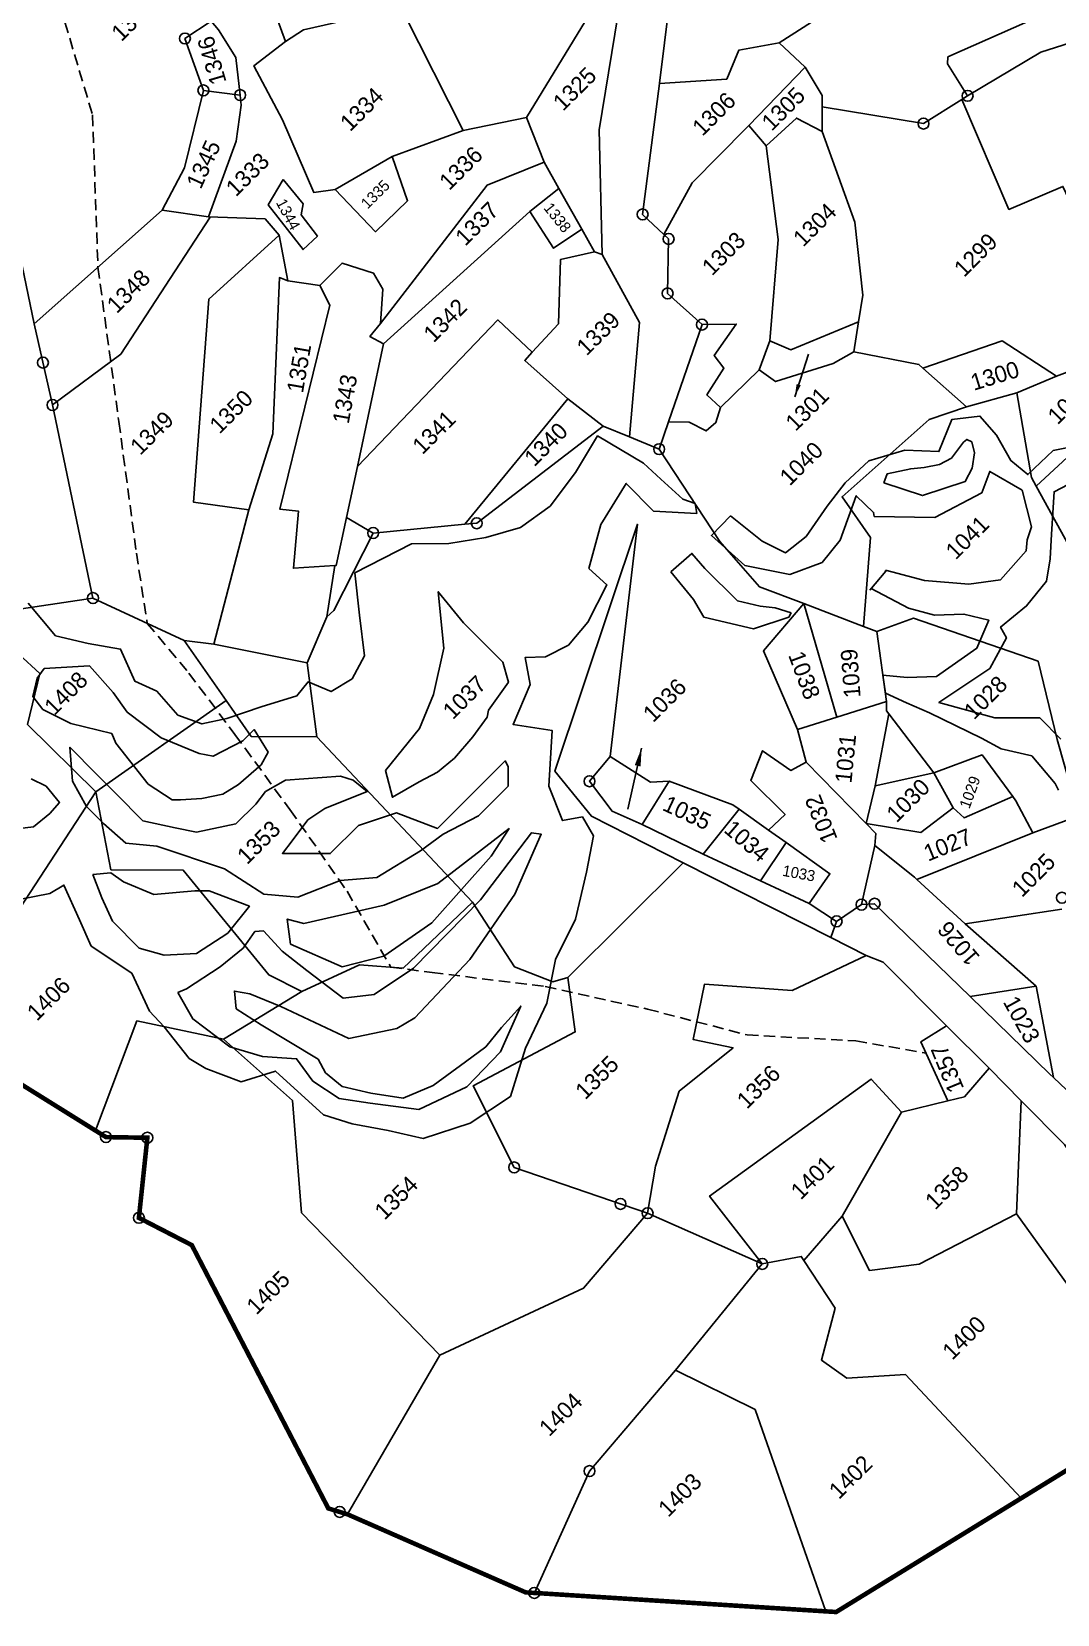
# Model space of a CAD drawing. Header units: metres. Extents: x 302481 to 307962, y 1946667 to 1951250.
# Drawn here: x 303375 to 303832, y 1946691 to 1947396 of the extents above; entities that cross this region are included whole.
import ezdxf

# ---------------------------------------------------------------- set-up
doc = ezdxf.new("R2010")
doc.units = ezdxf.units.M
doc.linetypes.add('DASHED', pattern=[0.75, 0.5, -0.25])
for name, color, linetype in [('LINE_FOOTPATH', 1, 'DASHED'), ('POLY_HATCH', 12, 'Continuous'), ('POLY_PARCEL', 6, 'Continuous'), ('SYM_ARROW', 1, 'Continuous'), ('SYM_STONE', 1, 'Continuous'), ('TEXT_PARCEL', 7, 'Continuous'), ('V_BOUND_LINE', 7, 'Continuous')]:
    doc.layers.add(name, color=color, linetype=linetype)
doc.styles.get("Standard").update_dxf_attribs({"font": 'simplex.shx'})
doc.styles.add('TEXT_MAP', font='')
doc.styles.get('TEXT_MAP').set_extended_font_data('Kruti Dev 050')
doc.dimstyles.get("Standard").update_dxf_attribs({"dimtxt": 0.18, "dimasz": 0.18, "dimexe": 0.18, "dimexo": 0.0625, "dimgap": 0.09, "dimtad": 0, "dimtih": 1, "dimtoh": 1, "dimdec": 4, "dimzin": 0, "dimdsep": 46, "dimtxsty": 'Standard', "dimcen": 0.09, "dimadec": 0, "dimazin": 0, "dimtfac": 1, "dimtdec": 4, "dimtofl": 0, "dimtmove": 0, "dimatfit": 3, "dimfxl": 1, "dimtolj": 1, "dimtzin": 0, "dimarcsym": 0})

# ---------------------------------------------------------------- blocks, each defined once
blk = doc.blocks.new('STONE')
blk.add_circle((0, 0), 0.851)
blk = doc.blocks.new('TEXTARROW')
blk.add_leader([(0.04, -0.01), (8.68, -0.01)], dimstyle='Standard', override={"dimtxt": 2.5, "dimasz": 2.5, "dimexe": 1.25, "dimexo": 0.625, "dimgap": 0.625, "dimtad": 1, "dimtih": 0, "dimtoh": 0, "dimzin": 8, "dimcen": 2.5, "dimtofl": 1})

msp = doc.modelspace()

# ---------------------------------------------------------------- linework, layer by layer
at = {"layer": 'LINE_FOOTPATH', "ltscale": 10}
msp.add_lwpolyline([(303373.82, 1947458.35), (303387.56, 1947407.85), (303402.06, 1947359.35), (303404.43, 1947291.46), (303413.77, 1947222.69), (303421.59, 1947164.06), (303426.41, 1947132.79), (303444.97, 1947110.66), (303465.42, 1947083.32), (303489.98, 1947049.83), (303515.41, 1947013.46), (303534.88, 1946979.6), (303553.28, 1946977.22), (303603.7, 1946970.97), (303649.25, 1946960.9), (303693.64, 1946949.41), (303742.03, 1946946.75), (303773.36, 1946941.29)], dxfattribs=at)
at = {"layer": 'POLY_HATCH'}
for points in [[(303686.19, 1947180.75), (303700.28, 1947169.42), (303710.78, 1947164.24), (303719.96, 1947171.53), (303729.25, 1947184.95), (303737.27, 1947195.36), (303747.92, 1947205.27), (303763.91, 1947210.01), (303779.1, 1947209.3), (303784.8, 1947223.6), (303797.37, 1947225.13), (303804.74, 1947216.65), (303811.04, 1947205.34), (303818.71, 1947199.09), (303830.04, 1947209.87), (303846.42, 1947213.06)], [(303373.42, 1947141.84), (303385.55, 1947127.2), (303400.05, 1947123.86), (303414.55, 1947121.3), (303420.93, 1947106.97), (303430.66, 1947102.57), (303440.07, 1947091.84), (303450.77, 1947088.02), (303461.88, 1947090.43), (303477.19, 1947095.66), (303493.08, 1947100.5), (303498.07, 1947106.72), (303508.28, 1947102.41), (303517.65, 1947108.14), (303523.14, 1947118.36), (303520.96, 1947136.48), (303518.88, 1947155.28), (303544.14, 1947168.28), (303560.7, 1947168.34), (303577.17, 1947171.04), (303592.67, 1947175.49), (303605.85, 1947185), (303617.2, 1947200.08), (303626.99, 1947216.32), (303647.5, 1947204.11), (303655.27, 1947196.98), (303664.98, 1947188.1), (303670.49, 1947186.19)], [(303652, 1947182.72), (303639.76, 1947195.13), (303628.52, 1947176.79), (303623.14, 1947157.21), (303631.2, 1947149.89), (303622.62, 1947133.31), (303614.07, 1947123.14), (303603.76, 1947117.85), (303594.69, 1947117.54), (303596.97, 1947105.58), (303589.39, 1947087.78), (303606.75, 1947085.09), (303605.35, 1947060.19), (303611.38, 1947044.91), (303620.24, 1947046.55), (303625.19, 1947038.13), (303622.04, 1947021.86), (303617.11, 1947000.96), (303608.31, 1946983.05), (303604.37, 1946963.58), (303594.9, 1946943.46), (303588.3, 1946922), (303570.22, 1946910.08), (303549.28, 1946903.27), (303533.69, 1946906.84), (303517.65, 1946909.75), (303504.94, 1946913.76), (303483.53, 1946933.28), (303468.25, 1946928.55), (303452.44, 1946934.45)], [(303750.3, 1947180.45), (303749.94, 1947182.19), (303742.22, 1947189.62), (303735.07, 1947169.82), (303727, 1947159.96)], [(303713.24, 1947137.5), (303712.16, 1947135.56), (303696.54, 1947130.28), (303674.42, 1947135.53), (303669.8, 1947143.39), (303659.66, 1947155.7)], [(303748.28, 1947147.55), (303755.39, 1947156.06), (303755.29, 1947156.51)], [(303452.44, 1946934.45), (303445.15, 1946938.89), (303434.02, 1946953.08), (303427.4, 1946960.06), (303419.6, 1946976.9), (303401.49, 1946989), (303396.21, 1947000.63), (303389.29, 1947016.14), (303382.97, 1947012.39), (303355.51, 1947007.02), (303335.83, 1947012.48), (303317.83, 1947024.91), (303311.12, 1947037.1), (303307.94, 1947048.84), (303313, 1947073.62), (303302.72, 1947074.74), (303278.67, 1947066.38), (303259.31, 1947068.63), (303244.33, 1947089.14), (303238.19, 1947108.74), (303236.13, 1947120.25), (303243.8, 1947124.63)], [(303832.42, 1947058.39), (303830.89, 1947061.39), (303820.42, 1947073.81), (303806.82, 1947076.94), (303798.09, 1947081.6), (303774.88, 1947092.94), (303764.61, 1947097.38), (303755.32, 1947101.72), (303754.1, 1947109.67)]]:
    msp.add_lwpolyline(points, dxfattribs=at)
at = {"layer": 'POLY_HATCH', "lineweight": -2}
for points in [[(303754.57, 1947195.4), (303771.74, 1947189.73), (303790.78, 1947196.02), (303793.9, 1947201.93), (303794.91, 1947208.84), (303793.79, 1947213.63), (303791.54, 1947214.76), (303789.99, 1947213.5), (303784.61, 1947206.47), (303779.39, 1947203.52), (303772.48, 1947202.27), (303766.56, 1947201.72), (303755.99, 1947199.35)], [(303532.55, 1947067.21), (303547.67, 1947086.01), (303554, 1947101.07), (303558.46, 1947121.77), (303556.02, 1947146.89), (303567.28, 1947133.06), (303576.04, 1947124.25), (303584.8, 1947115.44), (303587.29, 1947106.64), (303578.46, 1947094.11), (303577.82, 1947090.97), (303571.52, 1947082.19), (303563.33, 1947072.79), (303555.77, 1947066.53), (303547.6, 1947062.15), (303535.65, 1947055.27)], [(303410.6, 1947083.74), (303412.47, 1947079.35), (303426.85, 1947061.11), (303437.5, 1947054.18), (303441.27, 1947054.17), (303450.69, 1947054.78), (303460.11, 1947056.64), (303467.03, 1947061.02), (303477.1, 1947069.79), (303480.26, 1947075.43), (303474.01, 1947085.49), (303468.97, 1947080.48), (303455.77, 1947073.6), (303449.49, 1947074.87), (303432.56, 1947081.81), (303417.53, 1947093.15), (303411.28, 1947101.95), (303400.64, 1947113.9), (303380.55, 1947112.69), (303377.4, 1947108.3), (303375.49, 1947100.14), (303379.87, 1947094.48), (303392.4, 1947088.18)], [(303448.33, 1947039.77), (303465.92, 1947043.49), (303474.74, 1947052.27), (303479.15, 1947057.91), (303487.96, 1947062.91), (303512.45, 1947064.74), (303518.09, 1947062.85), (303524.35, 1947057.81), (303505.5, 1947050.32), (303497.95, 1947045.31), (303491.01, 1947035.91), (303486.6, 1947030.27), (303507.95, 1947030.22), (303520.54, 1947042.75), (303537.51, 1947048.36), (303555.69, 1947041.42), (303571.44, 1947057.08), (303585.92, 1947071.49), (303587.17, 1947068.98), (303587.14, 1947060.19), (303573.92, 1947047.03), (303558.2, 1947038.9), (303548.13, 1947031.39), (303528.63, 1947019.5), (303512.3, 1947018.28), (303493.45, 1947010.79), (303478.38, 1947012.08), (303460.84, 1947023.42), (303430.73, 1947033.52), (303416.93, 1947034.81), (303406.91, 1947043.62), (303399.4, 1947051.17), (303393.15, 1947062.49), (303391.94, 1947077.56), (303403.84, 1947065.6), (303412.6, 1947056.79), (303424.49, 1947044.84), (303438.92, 1947041.67)], [(303440.03, 1946968.35), (303446.73, 1946956.56), (303463.18, 1946944.07), (303477.81, 1946939.83), (303492.94, 1946938.78), (303500.15, 1946928.84), (303511.91, 1946921.07), (303525.7, 1946919.02), (303547.39, 1946916.11), (303568.79, 1946926.32), (303583.81, 1946941.93), (303592.78, 1946962.27), (303584.17, 1946952.7), (303577.25, 1946944.14), (303568.15, 1946937.43), (303553.82, 1946926.86), (303540.34, 1946921.17), (303526.04, 1946923.39), (303513.27, 1946926.45), (303505.88, 1946932.53), (303502.53, 1946938.59), (303477.17, 1946953.96), (303466.09, 1946961.06), (303465.27, 1946968.96), (303472.17, 1946967.77), (303485.94, 1946962.02), (303516.19, 1946947.81), (303537.57, 1946952.31), (303545.66, 1946957), (303570.13, 1946983.02), (303590.23, 1947012.08), (303601.92, 1947038.8), (303597.55, 1947039.48), (303574.92, 1947009.59), (303545.05, 1946979.21), (303527.52, 1946967.47), (303513.72, 1946965.82), (303497.43, 1946978.14), (303486.52, 1946986.75), (303478.13, 1946995.85), (303474.37, 1946995.56), (303469.13, 1946988), (303458.84, 1946979.78), (303443.84, 1946969.89)], [(303490.22, 1946989.78), (303513.24, 1946979.79), (303531.76, 1946984.46), (303553.17, 1946999.38), (303579.67, 1947029.1), (303587.62, 1947041.36), (303555.92, 1947016.88), (303532, 1947007.17), (303496.14, 1946999.02), (303488.74, 1947001.05)], [(303402.22, 1947020.85), (303406.17, 1947010.48), (303410.92, 1947000.1), (303422.84, 1946988.12), (303433.99, 1946984.9), (303448.35, 1946985.67), (303462.33, 1946994.81), (303471.93, 1947006.75), (303454.02, 1947013.56), (303447.64, 1947013.58), (303429.3, 1947012.02), (303415.76, 1947017.63), (303410.19, 1947021.63)]]:
    msp.add_lwpolyline(points, close=True, dxfattribs=at)
for points in [[(303833.44, 1947081.14), (303824.01, 1947090.62), (303804.03, 1947090.67), (303779.08, 1947097.53), (303801.72, 1947112.72), (303809.12, 1947126.37), (303806.51, 1947131.11), (303818.1, 1947140.55), (303827.07, 1947151.56), (303828.68, 1947161.55), (303829.24, 1947172.58), (303830.4, 1947191.46), (303852.51, 1947202.98)], [(303750.3, 1947180.45), (303777.26, 1947180.02), (303798.24, 1947191.02), (303801.7, 1947200.53), (303816.14, 1947192.12), (303820.28, 1947175.74), (303818.36, 1947170.03), (303817.96, 1947165.08), (303806.5, 1947152.16), (303792.4, 1947150.28), (303772.61, 1947151.85), (303758.15, 1947155.69), (303755.29, 1947156.51)], [(303670.49, 1947186.19), (303671.18, 1947181.81), (303652, 1947182.72)], [(303727, 1947159.96), (303712.63, 1947154.59), (303692.63, 1947158.59), (303677.73, 1947171.87), (303686.19, 1947180.75)], [(303659.66, 1947155.7), (303669.01, 1947163.92), (303674.77, 1947157.28), (303689.38, 1947142.87), (303699.49, 1947140.39), (303706.11, 1947139.67), (303713.24, 1947137.5)], [(303754.1, 1947109.67), (303764.92, 1947108.6), (303778.06, 1947109.1), (303795.97, 1947121.67), (303801.26, 1947134.27), (303790.23, 1947136.93), (303777.09, 1947136.43), (303765.54, 1947139.61), (303748.91, 1947148.3)], [(303364.56, 1947040.79), (303375.73, 1947042.16), (303383.07, 1947048.07), (303387.27, 1947052.95), (303381.36, 1947060.29), (303374.74, 1947063.44)]]:
    msp.add_lwpolyline(points, dxfattribs=at)
at = {"layer": 'POLY_PARCEL'}
for points in [[(303654.63, 1947373.37), (303654.65, 1947373.54), (303666.08, 1947465.87)], [(303477.71, 1947421.42), (303477.86, 1947419.85), (303487.94, 1947392.07)], [(303595.39, 1947358.16), (303630.25, 1947415.47)], [(303747.47, 1947416.9), (303707.96, 1947391.41)], [(303853.06, 1947416.24), (303783.06, 1947385.17), (303782.91, 1947382.17), (303791.86, 1947367.85)], [(303637.51, 1947412.78), (303627.79, 1947352.75), (303629.04, 1947297.16)], [(303791.86, 1947367.85), (303824.49, 1947387.27), (303850.68, 1947395.67), (303884.11, 1947410.18)], [(303451.42, 1947370.26), (303443.17, 1947393.39), (303454.81, 1947401.11)], [(303454.81, 1947401.11), (303458.08, 1947397.24), (303465.9, 1947384.9), (303467.79, 1947368.19)], [(303487.94, 1947392.07), (303496.01, 1947397.27), (303528.24, 1947404.47)], [(303528.24, 1947404.47), (303540.87, 1947404.44), (303567.13, 1947352.46)], [(303487.94, 1947392.07), (303473.91, 1947381.27), (303486.65, 1947357.15), (303500.69, 1947324.73), (303510.11, 1947326.12)], [(303707.96, 1947391.41), (303690, 1947388.27), (303684.56, 1947375.26), (303654.63, 1947373.37)], [(303707.96, 1947391.41), (303719.42, 1947380.59)], [(303719.42, 1947380.59), (303694.38, 1947354.66)], [(303727.03, 1947362.89), (303727, 1947367.98), (303719.42, 1947380.59)], [(303327.56, 1947370.85), (303360.92, 1947339.5), (303376.08, 1947266.24)], [(303656.58, 1947306.04), (303647.07, 1947315.01), (303654.63, 1947373.37)], [(303433.06, 1947316.91), (303442.98, 1947335.79), (303451.42, 1947370.26)], [(303451.42, 1947370.26), (303467.79, 1947368.19)], [(303467.79, 1947368.19), (303468.3, 1947363.66), (303466.02, 1947347.59), (303453.66, 1947313.97)], [(303727.03, 1947362.89), (303772.21, 1947355.5), (303789.27, 1947366.22)], [(303789.27, 1947366.22), (303791.86, 1947367.85)], [(303789.27, 1947366.22), (303810.29, 1947317.22), (303834.31, 1947327.47), (303867.89, 1947256.57)], [(303567.13, 1947352.46), (303595.39, 1947358.16)], [(303595.39, 1947358.16), (303603.26, 1947338.22)], [(303702.06, 1947345.54), (303715.62, 1947357.96), (303727.08, 1947351.94)], [(303727.08, 1947351.94), (303727.03, 1947362.89)], [(303535.57, 1947340.87), (303567.13, 1947352.46)], [(303694.38, 1947354.66), (303693.41, 1947353.66), (303669.16, 1947329.07), (303656.58, 1947306.04)], [(303694.38, 1947354.66), (303702.06, 1947345.54)], [(303727.08, 1947351.94), (303741.68, 1947311.62), (303745.23, 1947279.02), (303743.31, 1947267.09)], [(303702.06, 1947345.54), (303707.44, 1947303.88), (303703.77, 1947258.72)], [(303510.11, 1947326.12), (303535.57, 1947340.87)], [(303510.11, 1947326.12), (303528.08, 1947307.29), (303542.37, 1947321.09), (303535.57, 1947340.87)], [(303603.26, 1947338.22), (303577.82, 1947328.11), (303530.28, 1947266.39)], [(303603.26, 1947338.22), (303609.79, 1947326.6)], [(303609.79, 1947326.6), (303596.83, 1947316.28)], [(303609.79, 1947326.6), (303620.05, 1947308.37)], [(303433.06, 1947316.91), (303376.08, 1947266.24)], [(303453.66, 1947313.97), (303433.06, 1947316.91)], [(303531.58, 1947257.32), (303596.83, 1947316.28)], [(303596.83, 1947316.28), (303607.44, 1947299.91), (303620.05, 1947308.37)], [(303384.19, 1947230.1), (303414.57, 1947252.72), (303454.5, 1947313.85), (303453.66, 1947313.97)], [(303453.66, 1947313.97), (303478.93, 1947313.07), (303485.12, 1947305.79)], [(303620.05, 1947308.37), (303625.68, 1947298.38)], [(303485.12, 1947305.79), (303453.81, 1947277.31), (303446.99, 1947186.85), (303471.6, 1947183.38)], [(303485.12, 1947305.79), (303489.04, 1947285.36)], [(303673.54, 1947265.92), (303658.22, 1947279.79), (303658.65, 1947304.08), (303656.58, 1947306.04)], [(303503.35, 1947283.34), (303513.24, 1947293.29), (303527.27, 1947288.84), (303531.39, 1947281.64), (303530.28, 1947266.39)], [(303625.68, 1947298.38), (303610.46, 1947294.92), (303609.61, 1947266.3), (303597.93, 1947253.62)], [(303625.68, 1947298.38), (303629.04, 1947297.16)], [(303629.04, 1947297.16), (303645.71, 1947266.85), (303641.17, 1947215.89)], [(303471.6, 1947183.38), (303482.39, 1947217.18), (303485.29, 1947286.89), (303489.04, 1947285.36)], [(303510.03, 1947158.57), (303491.56, 1947157.36), (303493.75, 1947182.81), (303485.54, 1947183.65), (303507.78, 1947274.53), (303503.35, 1947283.34)], [(303489.04, 1947285.36), (303503.35, 1947283.34)], [(303376.08, 1947266.24), (303384.19, 1947230.1)], [(303520.1, 1947202.71), (303582.62, 1947267.97), (303597.93, 1947253.62)], [(303530.28, 1947266.39), (303525.57, 1947260.65), (303531.58, 1947257.32)], [(303658.64, 1947222.59), (303673.54, 1947265.92)], [(303681.85, 1947228.96), (303675.65, 1947234.61), (303683.32, 1947246.44), (303679, 1947252.08), (303688.78, 1947266.14), (303673.54, 1947265.92)], [(303703.77, 1947258.72), (303713.07, 1947254.7), (303743.31, 1947267.09)], [(303743.31, 1947267.09), (303741.18, 1947253.83)], [(303703.77, 1947258.72), (303699.04, 1947245.82)], [(303771.97, 1947246.52), (303807.26, 1947258.74), (303831.39, 1947242.92)], [(303531.58, 1947257.32), (303520.1, 1947202.71)], [(303597.93, 1947253.62), (303594.59, 1947249.99), (303613.74, 1947232.88)], [(303699.04, 1947245.82), (303706.29, 1947240.53), (303731.9, 1947248.57), (303741.18, 1947253.83)], [(303741.18, 1947253.83), (303770.15, 1947248.15), (303771.97, 1947246.52)], [(303831.39, 1947242.92), (303867.89, 1947256.57)], [(303699.04, 1947245.82), (303681.85, 1947228.96)], [(303771.97, 1947246.52), (303791.32, 1947229.33)], [(303813.72, 1947235.48), (303831.39, 1947242.92)], [(303402.23, 1947144.05), (303384.19, 1947230.1)], [(303567.9, 1947176.92), (303613.74, 1947232.88)], [(303613.74, 1947232.88), (303629.53, 1947220.68)], [(303813.72, 1947235.48), (303791.32, 1947229.33)], [(303822.37, 1947193.92), (303820.26, 1947197.74), (303813.72, 1947235.48)], [(303681.85, 1947228.96), (303679.72, 1947222.28), (303675.37, 1947218.53), (303667.87, 1947222.42), (303658.64, 1947222.59)], [(303791.32, 1947229.33), (303774.76, 1947223.62), (303735.93, 1947189.2), (303748.66, 1947170.99), (303745.43, 1947131.42)], [(303629.53, 1947220.68), (303573.18, 1947177.42), (303567.9, 1947176.92)], [(303629.53, 1947220.68), (303641.17, 1947215.89)], [(303641.17, 1947215.89), (303654.46, 1947210.42)], [(303654.46, 1947210.42), (303658.64, 1947222.59)], [(303654.46, 1947210.42), (303681.43, 1947169.33), (303699.13, 1947149.12), (303718.87, 1947141.57)], [(303822.37, 1947193.92), (303840.27, 1947210.43), (303865.89, 1947213.58)], [(303520.1, 1947202.71), (303515.22, 1947179.95)], [(303847.55, 1947148.39), (303822.37, 1947193.92)], [(303456.14, 1947123.45), (303471.6, 1947183.38)], [(303515.22, 1947179.95), (303510.57, 1947158.61), (303510.03, 1947158.57)], [(303527.05, 1947173.05), (303515.22, 1947179.95)], [(303567.9, 1947176.92), (303527.05, 1947173.05)], [(303632.66, 1947073.48), (303644.83, 1947176.96), (303607.99, 1947066.93), (303624.27, 1947046.87), (303665.13, 1947026.01)], [(303506.4, 1947135.67), (303509.58, 1947138.59), (303527.05, 1947173.05)], [(303506.4, 1947135.67), (303510.03, 1947158.57)], [(303402.23, 1947144.05), (303350.34, 1947136.33)], [(303442.84, 1947125.15), (303402.23, 1947144.05)], [(303716.11, 1947085.52), (303700.98, 1947120.52), (303718.87, 1947141.57)], [(303718.87, 1947141.57), (303733.53, 1947091.01)], [(303718.87, 1947141.57), (303745.43, 1947131.42)], [(303403.55, 1947057.73), (303373.07, 1947087.72), (303378.56, 1947110.49), (303350.34, 1947136.33)], [(303497.65, 1947115.27), (303506.4, 1947135.67)], [(303745.43, 1947131.42), (303751.44, 1947129.12)], [(303751.44, 1947129.12), (303767.81, 1947135.09), (303823.26, 1947115.88), (303831.79, 1947080.98), (303841.36, 1947047.08)], [(303442.84, 1947125.15), (303456.14, 1947123.45)], [(303461.51, 1947098.44), (303442.84, 1947125.15)], [(303751.44, 1947129.12), (303755.69, 1947098)], [(303456.14, 1947123.45), (303497.65, 1947115.27)], [(303497.65, 1947115.27), (303501.91, 1947082.16)], [(303403.55, 1947057.73), (303461.51, 1947098.44)], [(303501.91, 1947082.16), (303472.71, 1947082.4), (303461.51, 1947098.44)], [(303755.69, 1947098), (303733.53, 1947091.01)], [(303755.69, 1947098), (303755.66, 1947093.85), (303756.72, 1947092.45)], [(303733.53, 1947091.01), (303716.11, 1947085.52)], [(303750.73, 1947060.33), (303756.72, 1947092.45)], [(303756.72, 1947092.45), (303776.75, 1947066.21)], [(303571.34, 1947008.49), (303501.91, 1947082.16)], [(303716.11, 1947085.52), (303719.96, 1947070.98)], [(303719.96, 1947070.98), (303713.05, 1947067.3), (303700.56, 1947075.99), (303695.22, 1947062.84), (303710.57, 1947047.57), (303703.17, 1947040.68)], [(303646.85, 1947043.15), (303633.48, 1947049.13), (303623.42, 1947062.42), (303632.66, 1947073.48)], [(303658.95, 1947062.43), (303650.61, 1947061.97), (303632.66, 1947073.48)], [(303719.96, 1947070.98), (303746.61, 1947043.63)], [(303776.75, 1947066.21), (303798.27, 1947074.19), (303811.94, 1947055.62)], [(303646.85, 1947043.15), (303658.95, 1947062.43)], [(303690.06, 1947050), (303687.32, 1947051.95), (303658.95, 1947062.43)], [(303776.75, 1947066.21), (303750.73, 1947060.33)], [(303785.36, 1947050.63), (303776.75, 1947066.21)], [(303333.35, 1946950.41), (303403.55, 1947057.73)], [(303495.29, 1946968.71), (303480.57, 1946976.15), (303442.45, 1947022.8), (303410.26, 1947023.01), (303403.55, 1947057.73)], [(303750.73, 1947060.33), (303746.61, 1947043.63)], [(303785.36, 1947050.63), (303790.32, 1947046.13), (303811.94, 1947055.62)], [(303811.94, 1947055.62), (303813.29, 1947053.78), (303820.95, 1947039.49)], [(303690.06, 1947050), (303674.08, 1947029.96)], [(303703.17, 1947040.68), (303690.06, 1947050)], [(303746.61, 1947043.63), (303771.04, 1947039.59), (303785.36, 1947050.63)], [(303820.95, 1947039.49), (303841.36, 1947047.08)], [(303674.08, 1947029.96), (303646.85, 1947043.15)], [(303703.17, 1947040.68), (303710.96, 1947035.14)], [(303746.61, 1947043.63), (303750.98, 1947039.14), (303750.47, 1947033.74)], [(303820.95, 1947039.49), (303769.23, 1947018.67)], [(303699.66, 1947018.04), (303710.96, 1947035.14)], [(303710.96, 1947035.14), (303730.55, 1947021.21), (303721.34, 1947007.93)], [(303750.47, 1947033.74), (303744.58, 1947007.45)], [(303769.23, 1947018.67), (303768.14, 1947019.67), (303750.47, 1947033.74)], [(303665.13, 1947026.01), (303613.83, 1946974.98)], [(303730.89, 1946992.75), (303665.13, 1947026.01)], [(303699.66, 1947018.04), (303674.08, 1947029.96)], [(303790.77, 1946998.88), (303769.23, 1947018.67)], [(303721.34, 1947007.93), (303699.66, 1947018.04)], [(303495.29, 1946968.71), (303520.95, 1946980.68), (303540.4, 1946979.18), (303571.34, 1947008.49)], [(303571.34, 1947008.49), (303589.94, 1946979.73), (303607.1, 1946972.99), (303613.83, 1946974.98)], [(303733.48, 1947000.01), (303721.34, 1947007.93)], [(303744.58, 1947007.45), (303733.48, 1947000.01)], [(303744.58, 1947007.45), (303750.4, 1947007.86), (303792.93, 1946966.5)], [(303833.79, 1947005.44), (303790.77, 1946998.88)], [(303733.48, 1947000.01), (303730.89, 1946992.75)], [(303822.33, 1946971.13), (303790.77, 1946998.88)], [(303746.69, 1946984.76), (303730.89, 1946992.75)], [(303649.31, 1946869.98), (303652.78, 1946890.95), (303663.36, 1946924.3), (303687.41, 1946943.71), (303669.65, 1946947.3), (303674.72, 1946972.02), (303713.76, 1946969.13), (303746.69, 1946984.76)], [(303782.44, 1946953.52), (303754.23, 1946981.79), (303746.69, 1946984.76)], [(303613.83, 1946974.98), (303617.05, 1946950.74), (303571.53, 1946926.68), (303589.87, 1946890.38), (303649.31, 1946869.98)], [(303792.93, 1946966.5), (303822.33, 1946971.13)], [(303830.06, 1946930.45), (303822.33, 1946971.13)], [(303460.43, 1946947.57), (303495.29, 1946968.71)], [(303792.93, 1946966.5), (303828.46, 1946931.96), (303830.06, 1946930.45)], [(303460.43, 1946947.57), (303421.81, 1946955.63), (303403.33, 1946906.79)], [(303556.82, 1946806.64), (303495.16, 1946870.11), (303491.1, 1946920.24), (303460.43, 1946947.57)], [(303783.01, 1946919.99), (303771.06, 1946946.36), (303782.44, 1946953.52)], [(303801.41, 1946934.52), (303782.44, 1946953.52)], [(303783.01, 1946919.99), (303790.4, 1946921.77), (303801.41, 1946934.52)], [(303815.71, 1946920.08), (303801.41, 1946934.52)], [(303762.46, 1946915.02), (303748.93, 1946929.71), (303676.93, 1946877.58), (303700.38, 1946847.37)], [(303830.06, 1946930.45), (303862.14, 1946899.98)], [(303762.46, 1946915.02), (303783.01, 1946919.99)], [(303813.65, 1946869.7), (303815.71, 1946920.08)], [(303851.33, 1946875.65), (303835, 1946900.59), (303815.71, 1946920.08)], [(303736.04, 1946868.67), (303762.46, 1946915.02)], [(303649.31, 1946869.98), (303620.81, 1946836.62), (303556.82, 1946806.64)], [(303700.38, 1946847.37), (303649.31, 1946869.98)], [(303736.04, 1946868.67), (303718.97, 1946848.85)], [(303813.65, 1946869.7), (303770.28, 1946847.23), (303748.11, 1946844.46), (303736.04, 1946868.67)], [(303861.67, 1946803.11), (303813.65, 1946869.7)], [(303700.38, 1946847.37), (303717.77, 1946850.69), (303718.97, 1946848.85)], [(303718.97, 1946848.85), (303732.85, 1946827.7), (303726.7, 1946804.46), (303738.03, 1946796.44), (303764.2, 1946798.07), (303815.71, 1946742.94)], [(303661.67, 1946800), (303700.38, 1946847.37)], [(303556.82, 1946806.64), (303515.6, 1946735.79)], [(303598.85, 1946700.76), (303623.41, 1946755.05), (303661.67, 1946800)], [(303661.67, 1946800), (303697.21, 1946782.46), (303728.68, 1946692.55)]]:
    msp.add_lwpolyline(points, dxfattribs=at)
msp.add_lwpolyline([(303486.9, 1947330.57), (303495.89, 1947319.67), (303494.95, 1947314.82), (303502.21, 1947305.32), (303495.82, 1947299.32), (303480.27, 1947319.24)], close=True, dxfattribs=at)
at = {"layer": 'V_BOUND_LINE', "const_width": 2.04}
for points in [[(303333.35, 1946950.41), (303403.33, 1946906.79)], [(303403.33, 1946906.79), (303408.01, 1946903.87), (303426.46, 1946903.58), (303422.69, 1946867.89), (303446.25, 1946855.74), (303507.08, 1946738.42), (303515.6, 1946735.79)], [(303815.71, 1946742.94), (303867.21, 1946774.61)], [(303728.68, 1946692.55), (303733.3, 1946692.26), (303815.71, 1946742.94)], [(303515.6, 1946735.79), (303594.99, 1946701), (303598.85, 1946700.76)], [(303598.85, 1946700.76), (303728.68, 1946692.55)]]:
    msp.add_lwpolyline(points, dxfattribs=at)

# ---------------------------------------------------------------- block references
at = {"layer": 'SYM_ARROW'}
for p, xscale, yscale, zscale, rotation in [((303714.78, 1947233.61), 2.312670683325965, 2.312670683325965, 2.312670683325965, 72.11533833264028), ((303646.71, 1947077.36), 3.23930732425601, 3.23930732425601, 3.23930732425601, 257.3735426241919)]:
    msp.add_blockref('TEXTARROW', p, dxfattribs=dict(at, xscale=xscale, yscale=yscale, zscale=zscale, rotation=rotation))
at = {"layer": 'SYM_STONE', "xscale": 2.862570097236071, "yscale": 2.862570097236071, "zscale": 2.862570097236071, "rotation": 44.8498280447801}
for p in [(303443.17, 1947393.39), (303451.42, 1947370.26), (303467.79, 1947368.19), (303791.86, 1947367.85), (303772.21, 1947355.5), (303647.07, 1947315.01), (303658.65, 1947304.08), (303658.22, 1947279.79), (303673.54, 1947265.92), (303379.95, 1947248.98), (303384.19, 1947230.1), (303654.46, 1947210.42), (303573.18, 1947177.42), (303527.05, 1947173.05), (303527.05, 1947173.05), (303402.23, 1947144.05), (303623.42, 1947062.42), (303750.4, 1947007.86), (303833.85, 1947010.52), (303744.58, 1947007.45), (303733.48, 1947000.01), (303408.01, 1946903.87), (303426.46, 1946903.58), (303589.87, 1946890.38), (303637.24, 1946874.12), (303422.69, 1946867.89), (303649.31, 1946869.98), (303700.38, 1946847.37), (303623.41, 1946755.05), (303512.18, 1946736.85), (303598.85, 1946700.76)]:
    msp.add_blockref('STONE', p, dxfattribs=at)

# ---------------------------------------------------------------- texts
at = {"layer": 'TEXT_PARCEL', "style": 'TEXT_MAP'}
for s, height, rotation, p in [('1347', 7.361, 44.84983, (303414.89, 1947391.71)), ('1346', 7.361, 106.39481, (303461.8, 1947374.09)), ('1325', 7.361, 44.84983, (303611.62, 1947360.69)), ('1334', 7.361, 44.84983, (303516.76, 1947351.58)), ('1305', 7.361, 44.84983, (303704.59, 1947351.8)), ('1306', 7.361, 44.84983, (303673.67, 1947349.5)), ('1345', 7.361, 65.37849, (303450.24, 1947325.89)), ('1336', 7.361, 44.84983, (303560.95, 1947325.4)), ('1333', 7.361, 44.84983, (303465.89, 1947322.54)), ('1335', 4.907, 44.84983, (303524.55, 1947317.11)), ('1344', 4.907, 298.05405, (303483.6, 1947320.34)), ('1337', 7.361, 44.84983, (303568.1, 1947300.56)), ('1338', 4.907, 308.4397, (303602.72, 1947317.8)), ('1304', 7.361, 44.84983, (303718.58, 1947300.13)), ('1303', 7.361, 44.84983, (303677.98, 1947287.29)), ('1299', 7.361, 44.84983, (303790.25, 1947286.67)), ('1348', 7.361, 44.84983, (303412.87, 1947270.52)), ('1342', 7.361, 44.84983, (303553.94, 1947257.51)), ('1339', 7.361, 44.84983, (303622.13, 1947251.66)), ('1351', 7.361, 80.09714, (303495.74, 1947235.11)), ('1300', 7.361, 17.1254, (303794.61, 1947236.4)), ('1343', 7.361, 79.71309, (303516.12, 1947221.37)), ('1301', 7.361, 44.84983, (303715.21, 1947218.02)), ('1042', 7.361, 44.84983, (303831.98, 1947220.99)), ('1350', 7.361, 44.84983, (303458.61, 1947216.84)), ('1349', 7.361, 44.84983, (303423.29, 1947207.34)), ('1341', 7.361, 44.84983, (303548.97, 1947207.64)), ('1340', 7.361, 44.84983, (303598.85, 1947202.27)), ('1040', 7.361, 44.84983, (303712.6, 1947193.71)), ('1041', 7.361, 44.84983, (303786.56, 1947160.78)), ('1038', 7.361, 290.51382, (303711.84, 1947118.67)), ('1039', 7.361, 94.23434, (303744.21, 1947099.83)), ('1408', 7.361, 44.84983, (303385, 1947091.37)), ('1037', 7.361, 44.84983, (303562.53, 1947089.55)), ('1036', 7.361, 44.84983, (303651.71, 1947088.25)), ('1028', 7.361, 44.84983, (303794.68, 1947089.45)), ('1031', 7.361, 84.36879, (303740.1, 1947061.31)), ('1030', 7.361, 44.84983, (303760.17, 1947043.6)), ('1029', 4.907, 69.9325, (303792.65, 1947049.87)), ('1035', 7.361, 334.84226, (303655.43, 1947049.77)), ('1032', 7.361, 111.62074, (303734.07, 1947036.76)), ('1353', 7.361, 44.84983, (303470.87, 1947024.96)), ('1034', 7.361, 319.4116, (303682.81, 1947040.15)), ('1027', 7.361, 22.19905, (303774.23, 1947026.58)), ('1025', 7.361, 44.84983, (303816.05, 1947010.36)), ('1033', 4.907, 349.56408, (303709.08, 1947020.34)), ('1026', 7.361, 130.55446, (303797.75, 1946984.21)), ('1406', 7.361, 44.84983, (303377.28, 1946955.23)), ('1023', 7.361, 298.92447, (303807.44, 1946964.12)), ('1357', 7.361, 112.37856, (303790.4, 1946925.6)), ('1355', 7.361, 44.84983, (303621.54, 1946920.18)), ('1356', 7.361, 44.84983, (303693.52, 1946916.01)), ('1401', 7.361, 44.84983, (303717.54, 1946875.56)), ('1354', 7.361, 44.84983, (303532.13, 1946866.58)), ('1358', 7.361, 44.84983, (303777.38, 1946871.05)), ('1405', 7.361, 44.84983, (303475.09, 1946824.32)), ('1400', 7.361, 44.84983, (303785.07, 1946804.19)), ('1404', 7.361, 44.84983, (303605.43, 1946770.02)), ('1402', 7.361, 44.84983, (303734.55, 1946742.11)), ('1403', 7.361, 44.84983, (303658.5, 1946734.15))]:
    msp.add_text(s, height=height, rotation=rotation, dxfattribs=at).set_placement(p)

doc.saveas('drawing.dxf')
